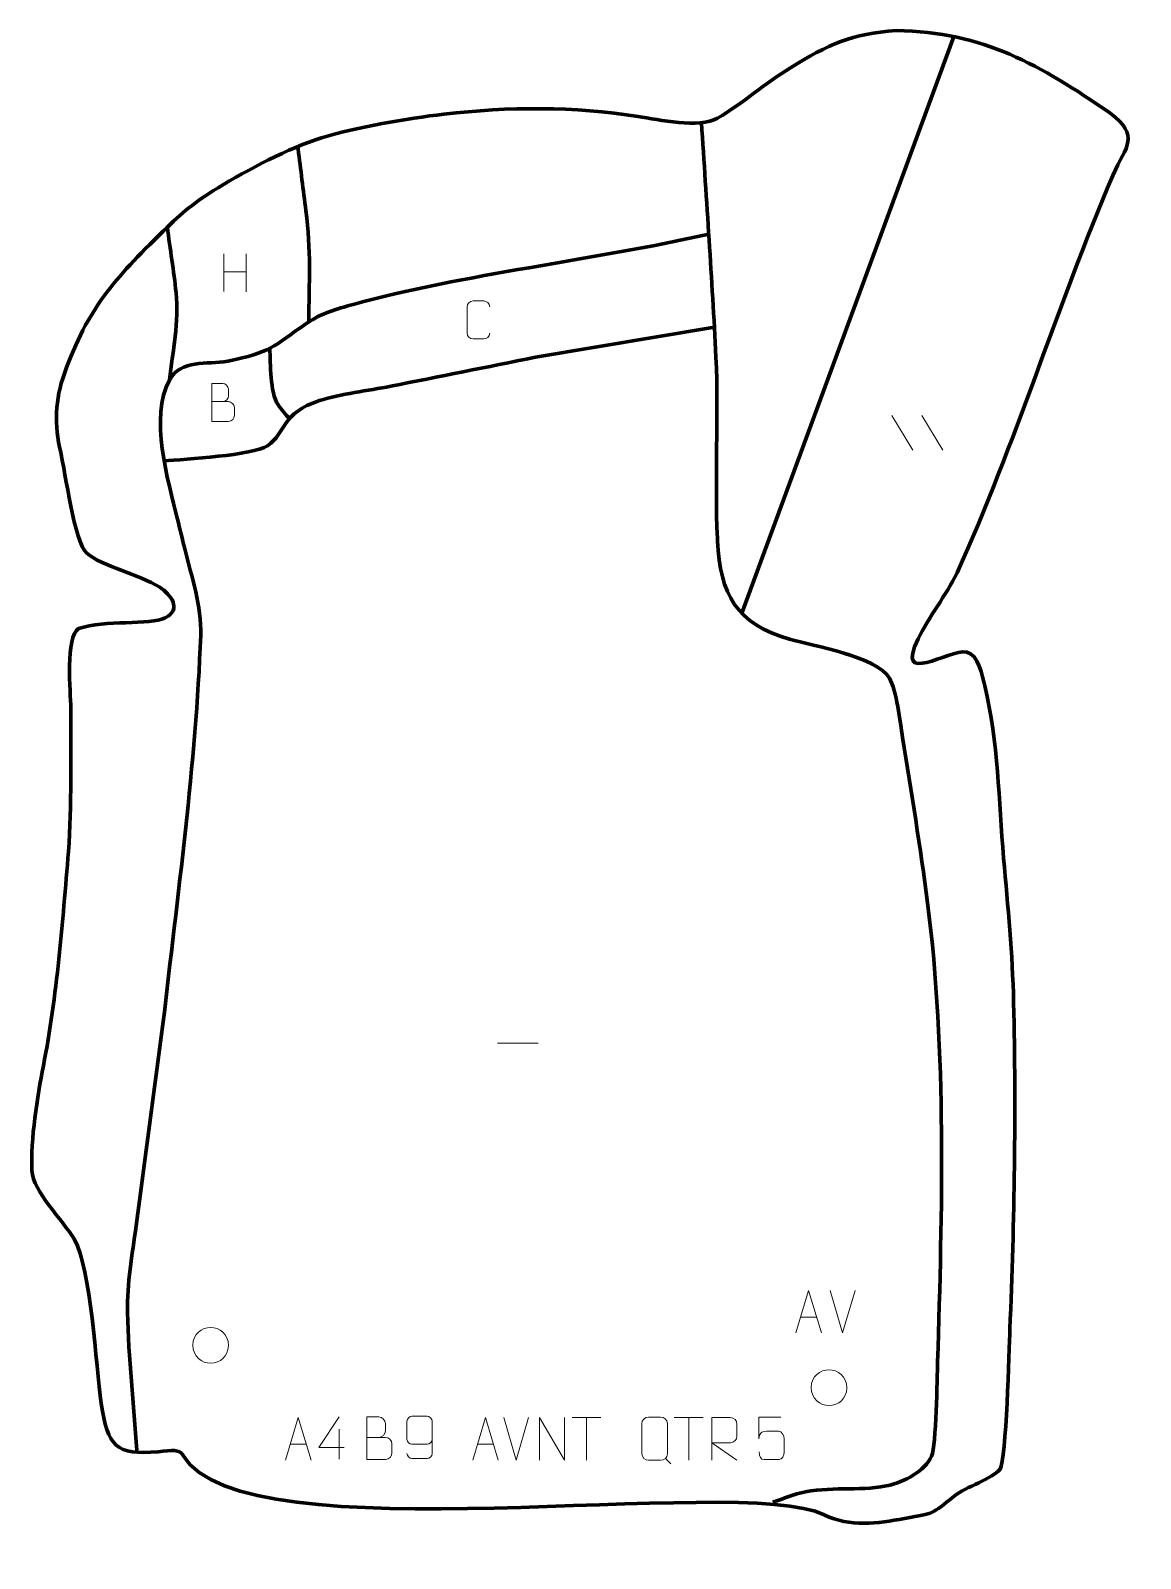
# Model space of a CAD drawing. Header units: millimetres. Extents: x -598 to 54, y -12 to 886.
import ezdxf

# ---------------------------------------------------------------- set-up
doc = ezdxf.new("R2010")
doc.units = ezdxf.units.MM
doc.header["$MEASUREMENT"] = 0
doc.layers.add('layer 2', color=7, linetype='Continuous')
doc.layers.add('layer 3', color=7, linetype='Continuous')

msp = doc.modelspace()

# ---------------------------------------------------------------- linework, layer by layer
at = {"layer": 'layer 2', "color": 140, "lineweight": 158}
msp.add_open_spline([(-179.7556, 543.3191), (-179.7556, 543.3191), (-55.1781, 882.2634), (-55.1781, 882.2634)], degree=3, dxfattribs=at)
for points, knots in [([(-203.4746, 831.6942), (-200.6178, 785.7753), (-197.2528, 739.897), (-195.022, 693.9402), (-195.022, 693.9402), (-193.3493, 658.7516), (-195.8046, 622.9871), (-194.1894, 587.3396), (-194.1894, 587.3396), (-194.1894, 587.3396), (-194.1203, 585.8599), (-194.1203, 585.8599), (-194.1203, 585.8599), (-192.6169, 554.6132), (-182.8924, 536.9462), (-151.7353, 528.0464), (-151.7353, 528.0464), (-137.4994, 524.3047), (-100.7239, 517.8354), (-93.1448, 505.2177), (-93.1448, 505.2177), (-88.875, 498.1094), (-86.8046, 479.3825), (-85.3541, 470.3748), (-85.3541, 470.3748), (-80.1718, 438.1929), (-74.883, 405.5058), (-70.684, 373.2243), (-70.684, 373.2243), (-59.4816, 285.3886), (-62.1135, 192.013), (-64.7726, 103.4487), (-64.7726, 103.4487), (-65.0657, 93.7907), (-65.6106, 54.3127), (-68.325, 47.9833), (-68.325, 47.9833), (-72.0338, 39.3352), (-84.8996, 32.5504), (-93.695, 30.714), (-93.695, 30.714), (-93.695, 30.714), (-95.0565, 30.4297), (-95.0565, 30.4297), (-95.0565, 30.4297), (-111.9645, 27.2973), (-127.9549, 30.4422), (-145.7698, 26.2523), (-145.7698, 26.2523), (-150.4642, 24.9192), (-155.2282, 23.1403), (-159.8592, 21.5578), (-159.8592, 21.5578), (-160.4135, 21.3707), (-160.9682, 21.1844), (-161.5229, 20.9982)], [0, 0, 0, 0, 0.06666667, 0.06666667, 0.06666667, 0.06666667, 0.13333333, 0.13333333, 0.13333333, 0.13333333, 0.2, 0.2, 0.2, 0.2, 0.26666667, 0.26666667, 0.26666667, 0.26666667, 0.33333333, 0.33333333, 0.33333333, 0.33333333, 0.4, 0.4, 0.4, 0.4, 0.46666667, 0.46666667, 0.46666667, 0.46666667, 0.53333333, 0.53333333, 0.53333333, 0.53333333, 0.6, 0.6, 0.6, 0.6, 0.66666667, 0.66666667, 0.66666667, 0.66666667, 0.73333333, 0.73333333, 0.73333333, 0.73333333, 0.8, 0.8, 0.8, 0.8, 0.86666667, 0.86666667, 0.86666667, 0.86666667, 1, 1, 1, 1]), ([(-434.1989, 714.5681), (-433.9996, 737.5982), (-432.8255, 756.8808), (-435.8443, 780.0389), (-435.8443, 780.0389), (-437.4132, 792.0749), (-438.9785, 804.105), (-440.4456, 816.1542), (-440.4456, 816.1542), (-440.4456, 816.1542), (-440.6271, 817.6503), (-440.6271, 817.6503)], [0, 0, 0, 0, 0.25, 0.25, 0.25, 0.25, 0.5, 0.5, 0.5, 0.5, 1, 1, 1, 1]), ([(-535.1819, 51.4919), (-537.0196, 77.9751), (-540.0859, 105.952), (-540.6559, 132.3217), (-540.6559, 132.3217), (-541.0321, 149.7264), (-537.9857, 166.167), (-535.6073, 183.2961), (-535.6073, 183.2961), (-530.3502, 222.7933), (-525.0931, 262.2906), (-519.836, 301.7879), (-519.836, 301.7879), (-511.4988, 376.6861), (-500.3914, 455.0964), (-497.6946, 530.2819), (-497.6946, 530.2819), (-497.0681, 547.7493), (-502.9753, 564.4172), (-507.0588, 581.1825), (-507.0588, 581.1825), (-508.4771, 587.0053), (-509.8933, 592.8284), (-511.3147, 598.6504), (-511.3147, 598.6504), (-516.9092, 621.3648), (-528.0255, 658.6599), (-516.0914, 680.4229), (-516.0914, 680.4229), (-509.2957, 692.8154), (-494.1708, 689.1988), (-481.8092, 691.5699), (-481.8092, 691.5699), (-456.4526, 696.4973), (-455.6193, 699.8833), (-435.306, 713.8214), (-435.306, 713.8214), (-426.6919, 719.732), (-418.0503, 722.1015), (-408.0618, 724.8666), (-408.0618, 724.8666), (-341.9519, 742.8874), (-268.2353, 750.6005), (-199.227, 766.1411)], [0, 0, 0, 0, 0.08333333, 0.08333333, 0.08333333, 0.08333333, 0.16666667, 0.16666667, 0.16666667, 0.16666667, 0.25, 0.25, 0.25, 0.25, 0.33333333, 0.33333333, 0.33333333, 0.33333333, 0.41666667, 0.41666667, 0.41666667, 0.41666667, 0.5, 0.5, 0.5, 0.5, 0.58333333, 0.58333333, 0.58333333, 0.58333333, 0.66666667, 0.66666667, 0.66666667, 0.66666667, 0.75, 0.75, 0.75, 0.75, 0.83333333, 0.83333333, 0.83333333, 0.83333333, 1, 1, 1, 1]), ([(-516.0914, 680.4229), (-514.0636, 697.2092), (-510.3465, 714.8941), (-512.1381, 731.748), (-512.1381, 731.748), (-513.4813, 744.3838), (-515.6622, 757.5188), (-517.2887, 770.2615)], [0, 0, 0, 0, 0.33333333, 0.33333333, 0.33333333, 0.33333333, 1, 1, 1, 1]), ([(-519.1868, 632.857), (-506.8695, 633.9919), (-467.0095, 635.9978), (-458.514, 641.8281), (-458.514, 641.8281), (-447.1897, 649.5997), (-450.4615, 660.9124), (-427.9469, 668.3114), (-427.9469, 668.3114), (-415.3371, 672.2914), (-399.3806, 674.1363), (-386.0516, 676.7628), (-386.0516, 676.7628), (-357.7112, 682.3473), (-329.4014, 688.0964), (-301.0916, 693.8341), (-301.0916, 693.8341), (-301.0916, 693.8341), (-195.9241, 711.4575), (-195.9241, 711.4575)], [0, 0, 0, 0, 0.16666667, 0.16666667, 0.16666667, 0.16666667, 0.33333333, 0.33333333, 0.33333333, 0.33333333, 0.5, 0.5, 0.5, 0.5, 0.66666667, 0.66666667, 0.66666667, 0.66666667, 1, 1, 1, 1]), ([(-457.104, 699.0084), (-456.5847, 689.847), (-457.1361, 673.3747), (-452.2139, 665.8206), (-452.2139, 665.8206), (-450.3336, 662.9351), (-447.7915, 660.2412), (-445.444, 657.7221)], [0, 0, 0, 0, 0.33333333, 0.33333333, 0.33333333, 0.33333333, 1, 1, 1, 1])]:
    msp.add_open_spline(points, degree=3, knots=knots, dxfattribs=at)
at = {"layer": 'layer 2', "color": 250, "lineweight": 9}
for points, knots in [([(-447.828, 45.6851), (-447.828, 45.6851), (-440.457, 70.6386), (-440.457, 70.6386), (-440.457, 70.6386), (-440.457, 70.6386), (-432.8871, 45.6851), (-432.8871, 45.6851)], [0, 0, 0, 0, 0.33333333, 0.33333333, 0.33333333, 0.33333333, 1, 1, 1, 1]), ([(-413.4245, 53.0451), (-413.4245, 53.0451), (-428.2462, 53.0451), (-428.2462, 53.0451), (-428.2462, 53.0451), (-428.2462, 53.0451), (-416.3686, 71.1156), (-416.3686, 71.1156)], [0, 0, 0, 0, 0.33333333, 0.33333333, 0.33333333, 0.33333333, 1, 1, 1, 1]), ([(-400.1228, 59.0043), (-396.4842, 59.0047), (-392.8971, 59.0047), (-389.2577, 59.0043), (-389.2577, 59.0043), (-387.2823, 58.987), (-385.3587, 57.2509), (-385.3587, 55.2013), (-385.3587, 55.2013), (-385.3591, 54.0727), (-385.3591, 51.0233), (-385.3587, 49.8944), (-385.3587, 49.8944), (-385.3411, 48.0365), (-386.8832, 46.0226), (-389.2047, 46.0395), (-389.2047, 46.0395), (-392.8445, 46.0399), (-396.4839, 46.0399), (-400.1228, 46.0395), (-400.1228, 46.0395), (-400.1228, 54.3578), (-400.1228, 62.6756), (-400.1228, 70.9931), (-400.1228, 70.9931), (-397.7491, 70.9931), (-395.375, 70.9931), (-393.0008, 70.9931), (-393.0008, 70.9931), (-391.32, 71.0107), (-389.2232, 69.1002), (-389.2055, 67.1378), (-389.2055, 67.1378), (-389.2059, 65.0717), (-389.2059, 64.9257), (-389.2055, 62.8592), (-389.2055, 62.8592), (-389.1882, 60.7931), (-391.0427, 58.987), (-393.0527, 59.0043)], [0, 0, 0, 0, 0.09090909, 0.09090909, 0.09090909, 0.09090909, 0.18181818, 0.18181818, 0.18181818, 0.18181818, 0.27272727, 0.27272727, 0.27272727, 0.27272727, 0.36363636, 0.36363636, 0.36363636, 0.36363636, 0.45454545, 0.45454545, 0.45454545, 0.45454545, 0.54545455, 0.54545455, 0.54545455, 0.54545455, 0.63636364, 0.63636364, 0.63636364, 0.63636364, 0.72727273, 0.72727273, 0.72727273, 0.72727273, 0.81818182, 0.81818182, 0.81818182, 0.81818182, 1, 1, 1, 1]), ([(-376.5353, 49.5109), (-376.5112, 48.1714), (-375.155, 46.5181), (-373.5831, 46.5525), (-373.5831, 46.5525), (-370.5983, 46.5528), (-367.6131, 46.5528), (-364.6277, 46.5525), (-364.6277, 46.5525), (-363.4086, 46.5375), (-361.6804, 47.9751), (-361.6754, 49.5109), (-361.6754, 49.5109), (-361.6757, 55.8713), (-361.6757, 62.2321), (-361.6754, 68.5929), (-361.6754, 68.5929), (-361.6801, 69.7558), (-363.4086, 71.5269), (-364.6277, 71.5513), (-364.6277, 71.5513), (-367.6131, 71.551), (-370.5983, 71.551), (-373.5831, 71.5513), (-373.5831, 71.5513), (-374.8612, 71.5075), (-376.5309, 69.893), (-376.5353, 68.5929), (-376.5353, 68.5929), (-376.5353, 65.0095), (-376.5353, 61.4265), (-376.5353, 57.8437), (-376.5353, 57.8437), (-376.4968, 56.3655), (-374.9141, 54.9326), (-373.5831, 54.9347), (-373.5831, 54.9347), (-370.5983, 54.9344), (-367.6131, 54.9344), (-364.6277, 54.9347), (-364.6277, 54.9347), (-363.2982, 54.9297), (-361.6552, 56.4369), (-361.6969, 57.8655)], [0, 0, 0, 0, 0.08333333, 0.08333333, 0.08333333, 0.08333333, 0.16666667, 0.16666667, 0.16666667, 0.16666667, 0.25, 0.25, 0.25, 0.25, 0.33333333, 0.33333333, 0.33333333, 0.33333333, 0.41666667, 0.41666667, 0.41666667, 0.41666667, 0.5, 0.5, 0.5, 0.5, 0.58333333, 0.58333333, 0.58333333, 0.58333333, 0.66666667, 0.66666667, 0.66666667, 0.66666667, 0.75, 0.75, 0.75, 0.75, 0.83333333, 0.83333333, 0.83333333, 0.83333333, 1, 1, 1, 1]), ([(-337.828, 45.6851), (-337.828, 45.6851), (-330.457, 70.6386), (-330.457, 70.6386), (-330.457, 70.6386), (-330.457, 70.6386), (-322.8871, 45.6851), (-322.8871, 45.6851)], [0, 0, 0, 0, 0.33333333, 0.33333333, 0.33333333, 0.33333333, 1, 1, 1, 1]), ([(-298.6848, 45.6851), (-298.6848, 45.6851), (-298.6848, 70.6386), (-298.6848, 70.6386), (-298.6848, 70.6386), (-298.6848, 70.6386), (-284.03, 45.6851), (-284.03, 45.6851), (-284.03, 45.6851), (-284.03, 45.6851), (-284.03, 70.6386), (-284.03, 70.6386)], [0, 0, 0, 0, 0.25, 0.25, 0.25, 0.25, 0.5, 0.5, 0.5, 0.5, 1, 1, 1, 1]), ([(-234.6132, 70.9156), (-232.2454, 70.9156), (-229.8774, 70.9156), (-227.5094, 70.9156), (-227.5094, 70.9156), (-225.5276, 70.9518), (-223.5003, 69.4333), (-223.4732, 66.9517), (-223.4732, 66.9517), (-223.4735, 61.1011), (-223.4735, 55.2502), (-223.4732, 49.3988), (-223.4732, 49.3988), (-223.6154, 47.0335), (-225.3229, 45.5272), (-227.5094, 45.5162), (-227.5094, 45.5162), (-229.8834, 45.5167), (-232.2572, 45.5167), (-234.6307, 45.5162), (-234.6307, 45.5162), (-236.5906, 45.409), (-238.5984, 47.3275), (-238.5869, 49.3812), (-238.5869, 49.3812), (-238.5866, 55.2552), (-238.5866, 61.129), (-238.5869, 67.0024), (-238.5869, 67.0024), (-238.5826, 69.179), (-236.8044, 70.9293), (-234.6132, 70.9156)], [0, 0, 0, 0, 0.11111111, 0.11111111, 0.11111111, 0.11111111, 0.22222222, 0.22222222, 0.22222222, 0.22222222, 0.33333333, 0.33333333, 0.33333333, 0.33333333, 0.44444444, 0.44444444, 0.44444444, 0.44444444, 0.55555556, 0.55555556, 0.55555556, 0.55555556, 0.66666667, 0.66666667, 0.66666667, 0.66666667, 0.77777778, 0.77777778, 0.77777778, 0.77777778, 1, 1, 1, 1]), ([(-197.3619, 45.6851), (-197.3619, 45.6851), (-197.3619, 70.6386), (-197.3619, 70.6386), (-197.3619, 70.6386), (-193.7671, 70.6386), (-190.1716, 70.6386), (-186.5764, 70.6386), (-186.5764, 70.6386), (-184.2511, 70.6009), (-182.6938, 69.1109), (-182.6979, 66.7445), (-182.6979, 66.7445), (-182.6983, 64.709), (-182.6983, 61.6496), (-182.6979, 59.6136), (-182.6979, 59.6136), (-182.7044, 57.7381), (-184.5167, 55.7963), (-186.5262, 55.7772), (-186.5262, 55.7772), (-186.5262, 55.7772), (-197.3619, 55.7772), (-197.3619, 55.7772), (-197.3619, 55.7772), (-197.3619, 55.7772), (-182.7072, 45.6851), (-182.7072, 45.6851)], [0, 0, 0, 0, 0.125, 0.125, 0.125, 0.125, 0.25, 0.25, 0.25, 0.25, 0.375, 0.375, 0.375, 0.375, 0.5, 0.5, 0.5, 0.5, 0.625, 0.625, 0.625, 0.625, 0.75, 0.75, 0.75, 0.75, 1, 1, 1, 1]), ([(-156.9125, 70.8205), (-156.9125, 70.8205), (-169.7642, 70.8205), (-169.7642, 70.8205), (-169.7642, 70.8205), (-169.7639, 66.5899), (-169.7639, 62.359), (-169.7642, 58.1278), (-169.7642, 58.1278), (-169.7645, 61.4379), (-168.1335, 62.5097), (-165.3215, 62.5702), (-165.3215, 62.5702), (-162.8819, 62.5705), (-160.4424, 62.5705), (-158.0032, 62.5702), (-158.0032, 62.5702), (-156.3534, 62.577), (-154.8785, 60.1965), (-154.85, 58.1278), (-154.85, 58.1278), (-154.8503, 55.5405), (-154.8503, 52.9529), (-154.85, 50.3652), (-154.85, 50.3652), (-154.8038, 48.4058), (-156.3032, 45.9695), (-157.9291, 45.911), (-157.9291, 45.911), (-159.8856, 45.9113), (-164.7806, 45.9113), (-166.7376, 45.911), (-166.7376, 45.911), (-168.5831, 45.9022), (-169.6902, 47.867), (-169.711, 50.4181)], [0, 0, 0, 0, 0.1, 0.1, 0.1, 0.1, 0.2, 0.2, 0.2, 0.2, 0.3, 0.3, 0.3, 0.3, 0.4, 0.4, 0.4, 0.4, 0.5, 0.5, 0.5, 0.5, 0.6, 0.6, 0.6, 0.6, 0.7, 0.7, 0.7, 0.7, 0.8, 0.8, 0.8, 0.8, 1, 1, 1, 1])]:
    msp.add_open_spline(points, degree=3, knots=knots, dxfattribs=at)
for points in [[(-416.3686, 63.8062), (-416.3686, 63.8062), (-416.3686, 46.1415), (-416.3686, 46.1415)], [(-312.3575, 45.685), (-312.3575, 45.685), (-319.6793, 70.6386), (-319.6793, 70.6386)], [(-305.0356, 70.6386), (-305.0356, 70.6386), (-312.3574, 45.685), (-312.3574, 45.685)], [(-279.5236, 70.6151), (-279.5236, 70.6151), (-262.5364, 70.6151), (-262.5364, 70.6151)], [(-271.0298, 45.6851), (-271.0298, 45.6851), (-271.0298, 70.6386), (-271.0298, 70.6386)], [(-219.5236, 70.6151), (-219.5236, 70.6151), (-202.5364, 70.6151), (-202.5364, 70.6151)], [(-211.0298, 45.6851), (-211.0298, 45.6851), (-211.0298, 70.6386), (-211.0298, 70.6386)], [(-445.1054, 54.9345), (-445.1054, 54.9345), (-435.6097, 54.9345), (-435.6097, 54.9345)], [(-335.1054, 54.9345), (-335.1054, 54.9345), (-325.6097, 54.9345), (-325.6097, 54.9345)], [(-224.6831, 46.6142), (-224.6831, 46.6142), (-221.4729, 43.4073), (-221.4729, 43.4073)]]:
    msp.add_open_spline(points, degree=3, dxfattribs=at)
at = {"layer": 'layer 3', "color": 242, "lineweight": 158}
msp.add_open_spline([(-426.6307, 822.7952), (-405.6412, 829.2019), (-376.758, 834.0044), (-354.763, 836.6968), (-354.763, 836.6968), (-316.9251, 841.0288), (-278.3669, 841.3151), (-240.7109, 835.3086), (-240.7109, 835.3086), (-228.5816, 833.3299), (-204.9067, 828.308), (-194.0491, 834.2388), (-194.0491, 834.2388), (-179.1501, 843.1943), (-166.2865, 854.6346), (-151.2279, 863.9846), (-151.2279, 863.9846), (-129.04, 877.7032), (-115.4383, 883.8093), (-88.9766, 885.7997), (-88.9766, 885.7997), (-37.829, 885.2192), (-4.5386, 865.3295), (36.443, 837.4825), (36.443, 837.4825), (54.3556, 823.0671), (46.2551, 819.0109), (38.1221, 800.645), (38.1221, 800.645), (5.4488, 723.7175), (-19.0122, 643.2499), (-53.2697, 567.1356), (-53.2697, 567.1356), (-60.2255, 553.5341), (-69.6097, 541.3971), (-76.2671, 528.2735), (-76.2671, 528.2735), (-89.9987, 499.8864), (-58.5602, 522.3331), (-47.6731, 520.5041), (-47.6731, 520.5041), (-41.0675, 519.3944), (-38.3599, 506.0894), (-37.0712, 500.7132), (-37.0712, 500.7132), (-29.1321, 467.5926), (-28.9234, 433.245), (-26.0422, 399.4793), (-26.0422, 399.4793), (-23.4496, 370.3983), (-20.8191, 343.7155), (-20.1252, 314.3812), (-20.1252, 314.3812), (-18.6238, 251.1064), (-19.6597, 185.822), (-22.3425, 122.5718), (-22.3425, 122.5718), (-22.8107, 110.5637), (-24.3834, 46.0381), (-28.1341, 40.285), (-28.1341, 40.285), (-32.8236, 34.4782), (-47.9112, 30.0836), (-54.9759, 24.514), (-54.9759, 24.514), (-69.2108, 13.2918), (-65.6709, 14.7906), (-84.2002, 11.3321), (-84.2002, 11.3321), (-100.2824, 8.3304), (-116.1144, 6.0377), (-131.3838, 13.4849), (-131.3838, 13.4849), (-181.8671, 38.1065), (-472.4586, -12.1539), (-508.0635, 48.4189), (-508.0635, 48.4189), (-510.2816, 52.1925), (-514.194, 51.3995), (-522.6099, 50.5714), (-522.6099, 50.5714), (-547.6141, 48.4216), (-552.1887, 53.7364), (-556.1254, 78.9573), (-556.1254, 78.9573), (-559.2914, 101.5993), (-562.0603, 157.9201), (-571.867, 175.2603), (-571.867, 175.2603), (-578.6325, 186.7003), (-596.2052, 203.445), (-596.8667, 215.7614), (-596.8667, 215.7614), (-597.6296, 234.0754), (-593.7255, 259.1979), (-590.1121, 277.3864), (-590.1121, 277.3864), (-582.0558, 318.5346), (-578.7961, 361.5573), (-575.3853, 403.343), (-575.3853, 403.343), (-573.2396, 430.6797), (-574.3301, 460.0172), (-573.9112, 487.6661), (-573.9112, 487.6661), (-574.2199, 496.4091), (-577.2284, 529.836), (-569.396, 534.2863), (-569.396, 534.2863), (-553.9959, 539.7068), (-527.628, 536.1073), (-518.5495, 540.633), (-518.5495, 540.633), (-508.473, 545.6563), (-515.2958, 554.3967), (-521.7792, 558.6195), (-521.7792, 558.6195), (-534.093, 566.3152), (-555.772, 571.0544), (-564.5803, 578.628), (-564.5803, 578.628), (-571.8816, 584.9058), (-577.2431, 626.508), (-579.9398, 638.0371), (-579.9398, 638.0371), (-583.7488, 653.6402), (-583.2209, 669.1241), (-577.7955, 684.241), (-577.7955, 684.241), (-563.8035, 722.9574), (-548.8276, 739.321), (-519.7915, 767.8218), (-519.7915, 767.8218), (-507.9378, 779.4569), (-501.8133, 784.4833), (-487.5162, 793.3214), (-487.5162, 793.3214), (-470.3596, 803.9271), (-445.8688, 816.7737), (-426.6307, 822.7952)], degree=3, knots=[0, 0, 0, 0, 0.02777778, 0.02777778, 0.02777778, 0.02777778, 0.05555556, 0.05555556, 0.05555556, 0.05555556, 0.08333333, 0.08333333, 0.08333333, 0.08333333, 0.11111111, 0.11111111, 0.11111111, 0.11111111, 0.13888889, 0.13888889, 0.13888889, 0.13888889, 0.16666667, 0.16666667, 0.16666667, 0.16666667, 0.19444444, 0.19444444, 0.19444444, 0.19444444, 0.22222222, 0.22222222, 0.22222222, 0.22222222, 0.25, 0.25, 0.25, 0.25, 0.27777778, 0.27777778, 0.27777778, 0.27777778, 0.30555556, 0.30555556, 0.30555556, 0.30555556, 0.33333333, 0.33333333, 0.33333333, 0.33333333, 0.36111111, 0.36111111, 0.36111111, 0.36111111, 0.38888889, 0.38888889, 0.38888889, 0.38888889, 0.41666667, 0.41666667, 0.41666667, 0.41666667, 0.44444444, 0.44444444, 0.44444444, 0.44444444, 0.47222222, 0.47222222, 0.47222222, 0.47222222, 0.5, 0.5, 0.5, 0.5, 0.52777778, 0.52777778, 0.52777778, 0.52777778, 0.55555556, 0.55555556, 0.55555556, 0.55555556, 0.58333333, 0.58333333, 0.58333333, 0.58333333, 0.61111111, 0.61111111, 0.61111111, 0.61111111, 0.63888889, 0.63888889, 0.63888889, 0.63888889, 0.66666667, 0.66666667, 0.66666667, 0.66666667, 0.69444444, 0.69444444, 0.69444444, 0.69444444, 0.72222222, 0.72222222, 0.72222222, 0.72222222, 0.75, 0.75, 0.75, 0.75, 0.77777778, 0.77777778, 0.77777778, 0.77777778, 0.80555556, 0.80555556, 0.80555556, 0.80555556, 0.83333333, 0.83333333, 0.83333333, 0.83333333, 0.86111111, 0.86111111, 0.86111111, 0.86111111, 0.88888889, 0.88888889, 0.88888889, 0.88888889, 0.91666667, 0.91666667, 0.91666667, 0.91666667, 0.94444444, 0.94444444, 0.94444444, 0.94444444, 1, 1, 1, 1], dxfattribs=at)
at = {"layer": 'layer 3', "color": 250, "lineweight": 9}
for points in [[(-484.1367, 754.5628), (-484.1367, 754.5628), (-484.1367, 732.3701), (-484.1367, 732.3701)], [(-471.021, 754.5628), (-471.021, 754.5628), (-471.021, 732.2125), (-471.021, 732.2125)], [(-484.1192, 743.9204), (-484.1192, 743.9204), (-471.021, 743.9204), (-471.021, 743.9204)], [(-91.7532, 659.648), (-91.7532, 659.648), (-79.3889, 639.1037), (-79.3889, 639.1037)], [(-74.0233, 659.648), (-74.0233, 659.648), (-61.659, 639.1037), (-61.659, 639.1037)], [(-323.3949, 290.6462), (-323.3949, 290.6462), (-299.4169, 290.6462), (-299.4169, 290.6462)], [(-120.6248, 120.4321), (-120.6248, 120.4321), (-127.9466, 145.3857), (-127.9466, 145.3857)], [(-113.3029, 145.3857), (-113.3029, 145.3857), (-120.6247, 120.4321), (-120.6247, 120.4321)], [(-145.2617, 129.6888), (-145.2617, 129.6888), (-135.766, 129.6888), (-135.766, 129.6888)]]:
    msp.add_open_spline(points, degree=3, dxfattribs=at)
for points, knots in [([(-327.8928, 707.9424), (-328.018, 705.8614), (-329.5202, 704.5362), (-331.4439, 704.5265), (-331.4439, 704.5265), (-333.5325, 704.5268), (-335.6211, 704.5268), (-337.7094, 704.5265), (-337.7094, 704.5265), (-339.4336, 704.4321), (-341.2, 706.12), (-341.19, 707.9268), (-341.19, 707.9268), (-341.1896, 713.095), (-341.1896, 718.2627), (-341.19, 723.4301), (-341.19, 723.4301), (-341.1862, 725.3452), (-339.6217, 726.8851), (-337.6938, 726.873), (-337.6938, 726.873), (-335.6108, 726.873), (-333.5273, 726.873), (-331.4439, 726.873), (-331.4439, 726.873), (-329.7004, 726.9048), (-327.9167, 725.5689), (-327.8928, 723.3855)], [0, 0, 0, 0, 0.125, 0.125, 0.125, 0.125, 0.25, 0.25, 0.25, 0.25, 0.375, 0.375, 0.375, 0.375, 0.5, 0.5, 0.5, 0.5, 0.625, 0.625, 0.625, 0.625, 0.75, 0.75, 0.75, 0.75, 1, 1, 1, 1]), ([(-491.1748, 667.7203), (-487.9158, 667.7207), (-484.6564, 667.7207), (-481.3967, 667.7203), (-481.3967, 667.7203), (-479.6274, 667.7048), (-477.9045, 666.1498), (-477.9045, 664.314), (-477.9045, 664.314), (-477.9048, 663.3032), (-477.9048, 660.5719), (-477.9045, 659.5608), (-477.9045, 659.5608), (-477.8886, 657.8967), (-479.2699, 656.0929), (-481.3493, 656.1081), (-481.3493, 656.1081), (-484.6093, 656.1084), (-487.869, 656.1084), (-491.1283, 656.1081), (-491.1283, 656.1081), (-491.1283, 663.5585), (-491.1283, 671.0086), (-491.1283, 678.4584), (-491.1283, 678.4584), (-489.0022, 678.4584), (-486.8758, 678.4584), (-484.7493, 678.4584), (-484.7493, 678.4584), (-483.2438, 678.4742), (-481.3658, 676.763), (-481.3499, 675.0053), (-481.3499, 675.0053), (-481.3503, 673.1547), (-481.3503, 673.024), (-481.3499, 671.1731), (-481.3499, 671.1731), (-481.3345, 669.3225), (-482.9954, 667.7048), (-484.7958, 667.7203)], [0, 0, 0, 0, 0.09090909, 0.09090909, 0.09090909, 0.09090909, 0.18181818, 0.18181818, 0.18181818, 0.18181818, 0.27272727, 0.27272727, 0.27272727, 0.27272727, 0.36363636, 0.36363636, 0.36363636, 0.36363636, 0.45454545, 0.45454545, 0.45454545, 0.45454545, 0.54545455, 0.54545455, 0.54545455, 0.54545455, 0.63636364, 0.63636364, 0.63636364, 0.63636364, 0.72727273, 0.72727273, 0.72727273, 0.72727273, 0.81818182, 0.81818182, 0.81818182, 0.81818182, 1, 1, 1, 1]), ([(-147.9843, 120.4394), (-147.9843, 120.4394), (-140.6133, 145.3929), (-140.6133, 145.3929), (-140.6133, 145.3929), (-140.6133, 145.3929), (-133.0434, 120.4394), (-133.0434, 120.4394)], [0, 0, 0, 0, 0.33333333, 0.33333333, 0.33333333, 0.33333333, 1, 1, 1, 1]), ([(-502.3542, 113.1816), (-502.2835, 119.822), (-497.0095, 123.668), (-491.8542, 123.571), (-491.8542, 123.571), (-486.6989, 123.668), (-481.4249, 119.6046), (-481.3542, 112.9642), (-481.3542, 112.9642), (-481.7244, 106.6349), (-486.1663, 102.6042), (-491.8542, 102.5748), (-491.8542, 102.5748), (-497.0095, 102.4778), (-502.2835, 106.5412), (-502.3542, 113.1816)], [0, 0, 0, 0, 0.2, 0.2, 0.2, 0.2, 0.4, 0.4, 0.4, 0.4, 0.6, 0.6, 0.6, 0.6, 1, 1, 1, 1]), ([(-139.0812, 88.3111), (-139.0105, 94.9515), (-133.7365, 98.7975), (-128.5812, 98.7005), (-128.5812, 98.7005), (-123.4259, 98.7975), (-118.1519, 94.7341), (-118.0812, 88.0937), (-118.0812, 88.0937), (-118.4514, 81.7644), (-122.8933, 77.7337), (-128.5812, 77.7043), (-128.5812, 77.7043), (-133.7365, 77.6073), (-139.0105, 81.6707), (-139.0812, 88.3111)], [0, 0, 0, 0, 0.2, 0.2, 0.2, 0.2, 0.4, 0.4, 0.4, 0.4, 0.6, 0.6, 0.6, 0.6, 1, 1, 1, 1])]:
    msp.add_open_spline(points, degree=3, knots=knots, dxfattribs=at)

doc.saveas('drawing.dxf')
